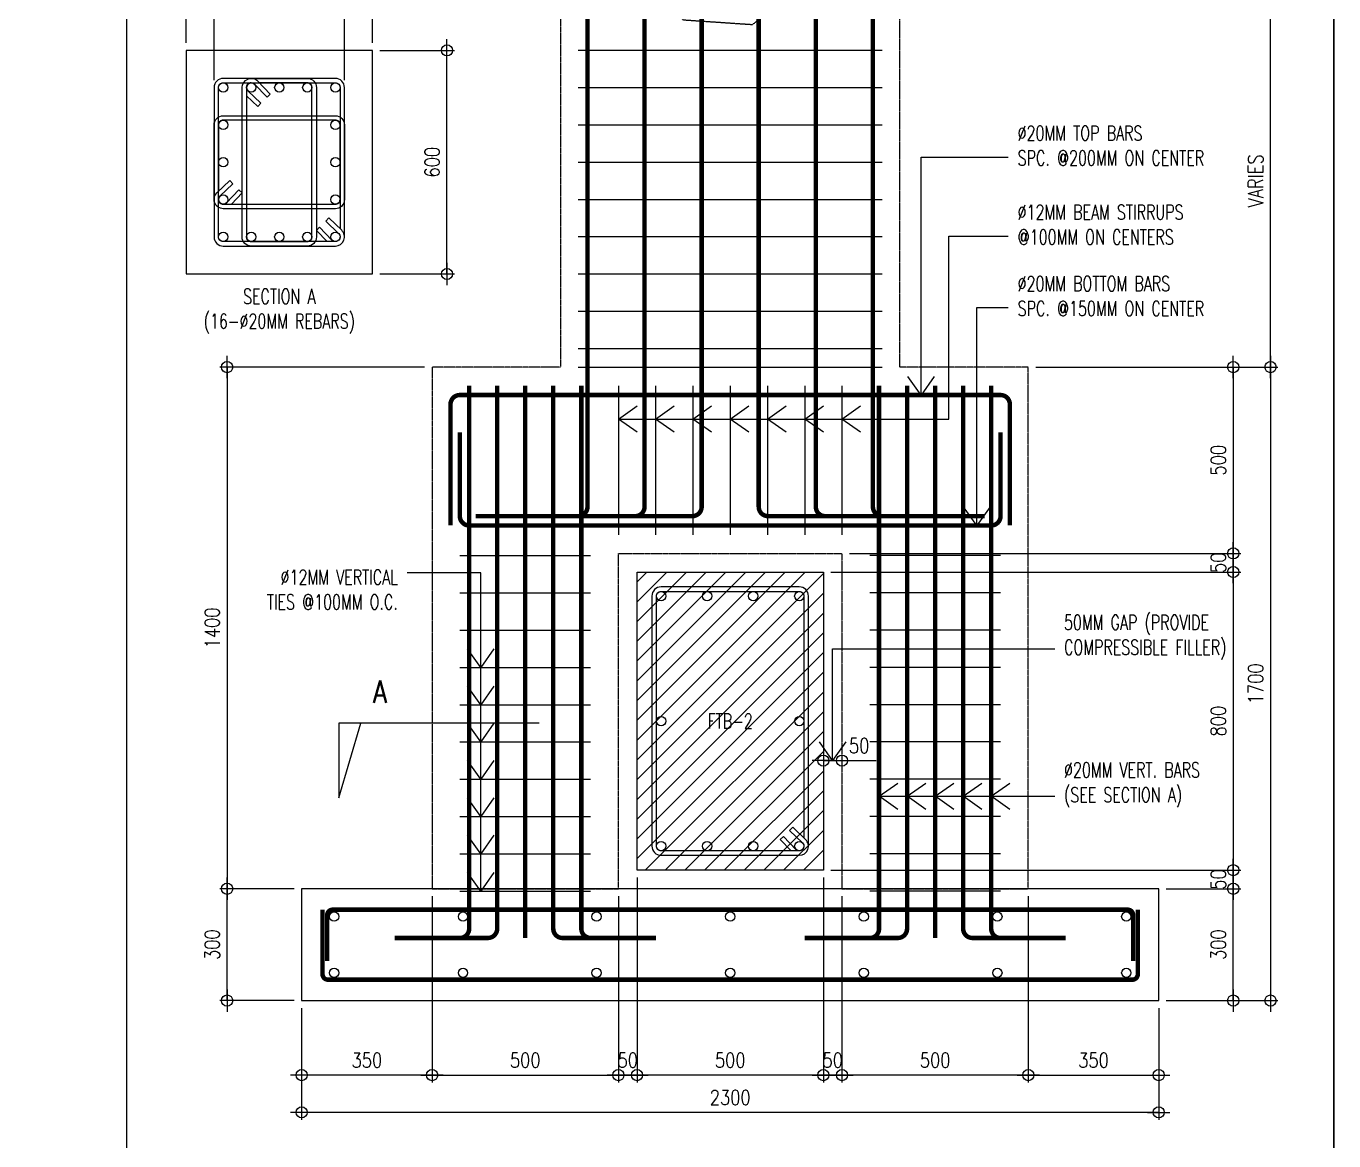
# Model space of a CAD drawing. Header units: millimetres. Extents: x 306431 to 569278, y -16030 to 119854.
# Drawn here: x 565769 to 569278, y -12371 to -9380 of the extents above; entities that cross this region are included whole.
import ezdxf
from ezdxf.enums import TextEntityAlignment as Align

# ---------------------------------------------------------------- set-up
doc = ezdxf.new("R2010")
doc.units = ezdxf.units.MM
doc.header["$MEASUREMENT"] = 0
doc.linetypes.add('HIDDEN', pattern=[0.375, 0.25, -0.125])
doc.layers.get('0').update_dxf_attribs({"lineweight": 9})
for name, color, linetype, lineweight in [('CUT SECTION 020', 5, 'Continuous', 20), ('DR', 7, 'Continuous', 9), ('DRB001', 2, 'Continuous', 20), ('DRB002', 23, 'Continuous', 18), ('HATCH', 8, 'Continuous', 5), ('S-ANNO-DIMS', 252, 'Continuous', 5), ('S_foundation', 4, 'HIDDEN', 20), ('TEXT', 6, 'Continuous', 30), ('TEXT_GG', 3, 'Continuous', 30)]:
    doc.layers.add(name, color=color, linetype=linetype, lineweight=lineweight)
doc.layers.add('S-DETL-GRID', color=62, linetype='Continuous', lineweight=9, plot=False)
doc.styles.add('240', font='simplex.shx', dxfattribs={"width": 0.8, "height": 40})
doc.styles.add('T2', font='romans', dxfattribs={"height": 200})
doc.dimstyles.new('DIM_20', dxfattribs={"dimtxt": 40, "dimasz": 0.2, "dimexe": 20, "dimexo": 20, "dimgap": 20, "dimtad": 1, "dimdec": 0, "dimrnd": 1, "dimdsep": 46, "dimtxsty": '240', "dimblk1": 'ESCADIM_ARW', "dimblk2": 'ESCADIM_ARW', "dimsah": 1, "dimcen": 50, "dimclrd": 256, "dimclre": 256, "dimclrt": 52, "dimadec": 0, "dimazin": 0, "dimtfac": 1, "dimtdec": 0, "dimtofl": 0, "dimtmove": 0, "dimatfit": 3, "dimldrblk": 'ESCADIM_ARW', "dimfxl": 1, "dimtolj": 1, "dimtzin": 0, "dimarcsym": 0})
doc.dimstyles.new('DIM_50', dxfattribs={"dimtxt": 100, "dimasz": 0.5, "dimexe": 50, "dimexo": 50, "dimgap": 50, "dimtad": 1, "dimdec": 0, "dimrnd": 1, "dimdsep": 46, "dimtxsty": '240', "dimblk1": 'ESCADIM_ARW', "dimblk2": 'ESCADIM_ARW', "dimsah": 1, "dimcen": 50, "dimclrd": 256, "dimclre": 256, "dimclrt": 52, "dimadec": 0, "dimazin": 0, "dimtfac": 1, "dimtdec": 0, "dimtofl": 0, "dimtmove": 0, "dimatfit": 3, "dimldrblk": 'ESCADIM_ARW', "dimfxl": 1, "dimtolj": 1, "dimtzin": 0, "dimarcsym": 0})

# ---------------------------------------------------------------- blocks, each defined once
blk = doc.blocks.new('ESCADIM_ARW')
at = {"color": 7}
blk.add_line((-150, 0), (150, 0), dxfattribs=at)
blk.add_circle((0, 0), 75, dxfattribs=at)
blk = doc.blocks.new('*D67')
at = {"layer": 'Defpoints', "color": 0, "transparency": 16777216}
for p in [(568458.3, -10294.7, 0), (568808.3, -11994.7, 0), (569108.3, -11994.7)]:
    blk.add_point(p, dxfattribs=at)
at = {"layer": 'S-ANNO-DIMS', "lineweight": -2, "transparency": 16777216}
for p, q in [((568478.3, -10294.7), (569128.3, -10294.7)), ((569108.3, -10294.9), (569108.3, -11994.5)), ((568828.3, -11994.7), (569128.3, -11994.7))]:
    blk.add_line(p, q, dxfattribs=at)
at = {"layer": 'S-ANNO-DIMS', "lineweight": -2, "transparency": 16777216, "xscale": 0.2, "yscale": 0.2, "zscale": 0.2}
for p, rotation in [((569108.3, -10294.7), 90), ((569108.3, -11994.7), 270)]:
    blk.add_blockref('ESCADIM_ARW', p, dxfattribs=dict(at, rotation=rotation))
at = {"layer": 'S-ANNO-DIMS', "color": 52, "transparency": 16777216, "insert": (569068.3, -11144.7), "char_height": 40, "attachment_point": 5, "rotation": 90, "style": '240'}
blk.add_mtext('\\A1;1700', dxfattribs=at)
blk = doc.blocks.new('*D68')
at = {"layer": 'Defpoints', "color": 0, "transparency": 16777216}
for p in [(568808.3, -11694.7, 0), (569008.3, -11694.7), (568808.3, -11994.7, 0)]:
    blk.add_point(p, dxfattribs=at)
at = {"layer": 'S-ANNO-DIMS', "lineweight": -2, "transparency": 16777216}
for p, q in [((568828.3, -11694.7), (569028.3, -11694.7)), ((569008.3, -11994.5), (569008.3, -11694.9)), ((568828.3, -11994.7), (569028.3, -11994.7))]:
    blk.add_line(p, q, dxfattribs=at)
at = {"layer": 'S-ANNO-DIMS', "lineweight": -2, "transparency": 16777216, "xscale": 0.2, "yscale": 0.2, "zscale": 0.2}
for p, rotation in [((569008.3, -11694.7), 90), ((569008.3, -11994.7), 270)]:
    blk.add_blockref('ESCADIM_ARW', p, dxfattribs=dict(at, rotation=rotation))
at = {"layer": 'S-ANNO-DIMS', "color": 52, "transparency": 16777216, "insert": (568968.3, -11844.7), "char_height": 40, "attachment_point": 5, "rotation": 90, "style": '240'}
blk.add_mtext('\\A1;300', dxfattribs=at)
blk = doc.blocks.new('*D69')
at = {"layer": 'Defpoints', "color": 0, "transparency": 16777216}
for p in [(567908.3, -11644.7, 0), (568808.3, -11694.7, 0), (569008.3, -11694.7)]:
    blk.add_point(p, dxfattribs=at)
at = {"layer": 'S-ANNO-DIMS', "lineweight": -2, "transparency": 16777216}
for p, q in [((567928.3, -11644.7), (569028.3, -11644.7)), ((569008.3, -11644.9), (569008.3, -11694.5)), ((568828.3, -11694.7), (569028.3, -11694.7))]:
    blk.add_line(p, q, dxfattribs=at)
at = {"layer": 'S-ANNO-DIMS', "lineweight": -2, "transparency": 16777216, "xscale": 0.2, "yscale": 0.2, "zscale": 0.2}
for p, rotation in [((569008.3, -11644.7), 90), ((569008.3, -11694.7), 270)]:
    blk.add_blockref('ESCADIM_ARW', p, dxfattribs=dict(at, rotation=rotation))
at = {"layer": 'S-ANNO-DIMS', "color": 52, "transparency": 16777216, "insert": (568968.3, -11669.7), "char_height": 40, "attachment_point": 5, "rotation": 90, "style": '240'}
blk.add_mtext('\\A1;50', dxfattribs=at)
blk = doc.blocks.new('*D70')
at = {"layer": 'Defpoints', "color": 0, "transparency": 16777216}
for p in [(567908.3, -10844.7, 0), (567908.3, -11644.7, 0), (569008.3, -11644.7)]:
    blk.add_point(p, dxfattribs=at)
at = {"layer": 'S-ANNO-DIMS', "lineweight": -2, "transparency": 16777216}
for p, q in [((567928.3, -10844.7), (569028.3, -10844.7)), ((569008.3, -10844.9), (569008.3, -11644.5)), ((567928.3, -11644.7), (569028.3, -11644.7))]:
    blk.add_line(p, q, dxfattribs=at)
at = {"layer": 'S-ANNO-DIMS', "lineweight": -2, "transparency": 16777216, "xscale": 0.2, "yscale": 0.2, "zscale": 0.2}
for p, rotation in [((569008.3, -10844.7), 90), ((569008.3, -11644.7), 270)]:
    blk.add_blockref('ESCADIM_ARW', p, dxfattribs=dict(at, rotation=rotation))
at = {"layer": 'S-ANNO-DIMS', "color": 52, "transparency": 16777216, "insert": (568968.3, -11244.7), "char_height": 40, "attachment_point": 5, "rotation": 90, "style": '240'}
blk.add_mtext('\\A1;800', dxfattribs=at)
blk = doc.blocks.new('*D71')
at = {"layer": 'Defpoints', "color": 0, "transparency": 16777216}
for p in [(568458.3, -10294.7, 0), (567958.3, -10794.7, 0), (569008.3, -10794.7)]:
    blk.add_point(p, dxfattribs=at)
at = {"layer": 'S-ANNO-DIMS', "lineweight": -2, "transparency": 16777216}
for p, q in [((568478.3, -10294.7), (569028.3, -10294.7)), ((569008.3, -10294.9), (569008.3, -10794.5)), ((567978.3, -10794.7), (569028.3, -10794.7))]:
    blk.add_line(p, q, dxfattribs=at)
at = {"layer": 'S-ANNO-DIMS', "lineweight": -2, "transparency": 16777216, "xscale": 0.2, "yscale": 0.2, "zscale": 0.2}
for p, rotation in [((569008.3, -10294.7), 90), ((569008.3, -10794.7), 270)]:
    blk.add_blockref('ESCADIM_ARW', p, dxfattribs=dict(at, rotation=rotation))
at = {"layer": 'S-ANNO-DIMS', "color": 52, "transparency": 16777216, "insert": (568968.3, -10544.7), "char_height": 40, "attachment_point": 5, "rotation": 90, "style": '240'}
blk.add_mtext('\\A1;500', dxfattribs=at)
blk = doc.blocks.new('*D72')
at = {"layer": 'Defpoints', "color": 0, "transparency": 16777216}
for p in [(567958.3, -10794.7, 0), (569008.3, -10794.7), (567908.3, -10844.7, 0)]:
    blk.add_point(p, dxfattribs=at)
at = {"layer": 'S-ANNO-DIMS', "lineweight": -2, "transparency": 16777216}
for p, q in [((567978.3, -10794.7), (569028.3, -10794.7)), ((569008.3, -10844.5), (569008.3, -10794.9)), ((567928.3, -10844.7), (569028.3, -10844.7))]:
    blk.add_line(p, q, dxfattribs=at)
at = {"layer": 'S-ANNO-DIMS', "lineweight": -2, "transparency": 16777216, "xscale": 0.2, "yscale": 0.2, "zscale": 0.2}
for p, rotation in [((569008.3, -10794.7), 90), ((569008.3, -10844.7), 270)]:
    blk.add_blockref('ESCADIM_ARW', p, dxfattribs=dict(at, rotation=rotation))
at = {"layer": 'S-ANNO-DIMS', "color": 52, "transparency": 16777216, "insert": (568968.3, -10819.7), "char_height": 40, "attachment_point": 5, "rotation": 90, "style": '240'}
blk.add_mtext('\\A1;50', dxfattribs=at)
blk = doc.blocks.new('*D73')
at = {"layer": 'Defpoints', "color": 0, "transparency": 16777216}
for p in [(568113.3, -9294.7, 0), (569108.3, -9294.7), (568458.3, -10294.7, 0)]:
    blk.add_point(p, dxfattribs=at)
at = {"layer": 'S-ANNO-DIMS', "lineweight": -2, "transparency": 16777216}
for p, q in [((568133.3, -9294.7), (569128.3, -9294.7)), ((569108.3, -10294.5), (569108.3, -9294.9)), ((568478.3, -10294.7), (569128.3, -10294.7))]:
    blk.add_line(p, q, dxfattribs=at)
at = {"layer": 'S-ANNO-DIMS', "lineweight": -2, "transparency": 16777216, "xscale": 0.2, "yscale": 0.2, "zscale": 0.2}
for p, rotation in [((569108.3, -9294.7), 90), ((569108.3, -10294.7), 270)]:
    blk.add_blockref('ESCADIM_ARW', p, dxfattribs=dict(at, rotation=rotation))
at = {"layer": 'S-ANNO-DIMS', "color": 52, "transparency": 16777216, "insert": (569068.3, -9794.7), "char_height": 40, "attachment_point": 5, "rotation": 90, "style": '240'}
blk.add_mtext('\\A1;VARIES', dxfattribs=at)
blk = doc.blocks.new('*D76')
at = {"layer": 'Defpoints', "color": 0, "transparency": 16777216}
for p in [(566698.3, -9444.9, 0), (566898.3, -9444.9), (566698.3, -10044.9, 0)]:
    blk.add_point(p, dxfattribs=at)
at = {"layer": 'S-ANNO-DIMS', "lineweight": -2, "transparency": 16777216}
for p, q in [((566718.3, -9444.9), (566918.3, -9444.9)), ((566898.3, -10044.7), (566898.3, -9445.1)), ((566718.3, -10044.9), (566918.3, -10044.9))]:
    blk.add_line(p, q, dxfattribs=at)
at = {"layer": 'S-ANNO-DIMS', "lineweight": -2, "transparency": 16777216, "xscale": 0.2, "yscale": 0.2, "zscale": 0.2}
for p, rotation in [((566898.3, -9444.9), 90), ((566898.3, -10044.9), 270)]:
    blk.add_blockref('ESCADIM_ARW', p, dxfattribs=dict(at, rotation=rotation))
at = {"layer": 'S-ANNO-DIMS', "color": 52, "transparency": 16777216, "insert": (566858.3, -9744.9), "char_height": 40, "attachment_point": 5, "rotation": 90, "style": '240'}
blk.add_mtext('\\A1;600', dxfattribs=at)
blk = doc.blocks.new('*D77')
at = {"layer": 'Defpoints', "color": 0, "transparency": 16777216}
for p in [(566698.3, -9244.9), (566698.3, -9444.9, 0), (566623.3, -9544.4, 0)]:
    blk.add_point(p, dxfattribs=at)
at = {"layer": 'S-ANNO-DIMS', "lineweight": -2, "transparency": 16777216}
for p, q in [((566623.3, -9524.4), (566623.3, -9224.9)), ((566698.3, -9424.9), (566698.3, -9224.9)), ((566623.5, -9244.9), (566698.1, -9244.9)), ((566698.3, -9244.9), (566880.2, -9244.9))]:
    blk.add_line(p, q, dxfattribs=at)
at = {"layer": 'S-ANNO-DIMS', "lineweight": -2, "transparency": 16777216, "xscale": 0.2, "yscale": 0.2, "zscale": 0.2, "rotation": 180}
blk.add_blockref('ESCADIM_ARW', (566623.3, -9244.9), dxfattribs=at)
at = {"layer": 'S-ANNO-DIMS', "lineweight": -2, "transparency": 16777216, "xscale": 0.2, "yscale": 0.2, "zscale": 0.2}
blk.add_blockref('ESCADIM_ARW', (566698.3, -9244.9), dxfattribs=at)
at = {"layer": 'S-ANNO-DIMS', "color": 52, "transparency": 16777216, "char_height": 40, "attachment_point": 5, "style": '240'}
for s, insert in [('\\A1;75', (566789.3, -9204.9)), ('\\A1;CLEAR', (566789.3, -9284.9))]:
    blk.add_mtext(s, dxfattribs=dict(at, insert=insert))
blk = doc.blocks.new('*D78')
at = {"layer": 'Defpoints', "color": 0, "transparency": 16777216}
for p in [(566858.3, -11694.7, 0), (566508.3, -11994.7, 0), (566508.3, -12194.7)]:
    blk.add_point(p, dxfattribs=at)
at = {"layer": 'S-ANNO-DIMS', "lineweight": -2, "transparency": 16777216}
for p, q in [((566858.3, -11714.7), (566858.3, -12214.7)), ((566508.3, -12014.7), (566508.3, -12214.7)), ((566858.1, -12194.7), (566508.5, -12194.7))]:
    blk.add_line(p, q, dxfattribs=at)
at = {"layer": 'S-ANNO-DIMS', "lineweight": -2, "transparency": 16777216, "xscale": 0.2, "yscale": 0.2, "zscale": 0.2, "rotation": 180}
blk.add_blockref('ESCADIM_ARW', (566508.3, -12194.7), dxfattribs=at)
at = {"layer": 'S-ANNO-DIMS', "lineweight": -2, "transparency": 16777216, "xscale": 0.2, "yscale": 0.2, "zscale": 0.2}
blk.add_blockref('ESCADIM_ARW', (566858.3, -12194.7), dxfattribs=at)
at = {"layer": 'S-ANNO-DIMS', "color": 52, "transparency": 16777216, "insert": (566683.3, -12154.7), "char_height": 40, "attachment_point": 5, "style": '240'}
blk.add_mtext('\\A1;350', dxfattribs=at)
blk = doc.blocks.new('*D79')
at = {"layer": 'Defpoints', "color": 0, "transparency": 16777216}
for p in [(566508.3, -11994.7, 0), (568808.3, -11994.7, 0), (566508.3, -12294.7)]:
    blk.add_point(p, dxfattribs=at)
at = {"layer": 'S-ANNO-DIMS', "lineweight": -2, "transparency": 16777216}
for p, q in [((566508.3, -12014.7), (566508.3, -12314.7)), ((568808.3, -12014.7), (568808.3, -12314.7)), ((568808.1, -12294.7), (566508.5, -12294.7))]:
    blk.add_line(p, q, dxfattribs=at)
at = {"layer": 'S-ANNO-DIMS', "lineweight": -2, "transparency": 16777216, "xscale": 0.2, "yscale": 0.2, "zscale": 0.2, "rotation": 180}
blk.add_blockref('ESCADIM_ARW', (566508.3, -12294.7), dxfattribs=at)
at = {"layer": 'S-ANNO-DIMS', "lineweight": -2, "transparency": 16777216, "xscale": 0.2, "yscale": 0.2, "zscale": 0.2}
blk.add_blockref('ESCADIM_ARW', (568808.3, -12294.7), dxfattribs=at)
at = {"layer": 'S-ANNO-DIMS', "color": 52, "transparency": 16777216, "insert": (567658.3, -12254.7), "char_height": 40, "attachment_point": 5, "style": '240'}
blk.add_mtext('\\A1;2300', dxfattribs=at)
blk = doc.blocks.new('*D80')
at = {"layer": 'Defpoints', "color": 0, "transparency": 16777216}
for p in [(566858.3, -11694.7, 0), (567358.3, -11694.7, 0), (567358.3, -12194.7)]:
    blk.add_point(p, dxfattribs=at)
at = {"layer": 'S-ANNO-DIMS', "lineweight": -2, "transparency": 16777216}
for p, q in [((566858.3, -11714.7), (566858.3, -12214.7)), ((567358.3, -11714.7), (567358.3, -12214.7)), ((566858.5, -12194.7), (567358.1, -12194.7))]:
    blk.add_line(p, q, dxfattribs=at)
at = {"layer": 'S-ANNO-DIMS', "lineweight": -2, "transparency": 16777216, "xscale": 0.2, "yscale": 0.2, "zscale": 0.2, "rotation": 180}
blk.add_blockref('ESCADIM_ARW', (566858.3, -12194.7), dxfattribs=at)
at = {"layer": 'S-ANNO-DIMS', "lineweight": -2, "transparency": 16777216, "xscale": 0.2, "yscale": 0.2, "zscale": 0.2}
blk.add_blockref('ESCADIM_ARW', (567358.3, -12194.7), dxfattribs=at)
at = {"layer": 'S-ANNO-DIMS', "color": 52, "transparency": 16777216, "insert": (567108.3, -12154.7), "char_height": 40, "attachment_point": 5, "style": '240'}
blk.add_mtext('\\A1;500', dxfattribs=at)
blk = doc.blocks.new('*D81')
at = {"layer": 'Defpoints', "color": 0, "transparency": 16777216}
for p in [(568458.3, -11694.7, 0), (568808.3, -11994.7, 0), (568808.3, -12194.7)]:
    blk.add_point(p, dxfattribs=at)
at = {"layer": 'S-ANNO-DIMS', "lineweight": -2, "transparency": 16777216}
for p, q in [((568458.3, -11714.7), (568458.3, -12214.7)), ((568808.3, -12014.7), (568808.3, -12214.7)), ((568458.5, -12194.7), (568808.1, -12194.7))]:
    blk.add_line(p, q, dxfattribs=at)
at = {"layer": 'S-ANNO-DIMS', "lineweight": -2, "transparency": 16777216, "xscale": 0.2, "yscale": 0.2, "zscale": 0.2, "rotation": 180}
blk.add_blockref('ESCADIM_ARW', (568458.3, -12194.7), dxfattribs=at)
at = {"layer": 'S-ANNO-DIMS', "lineweight": -2, "transparency": 16777216, "xscale": 0.2, "yscale": 0.2, "zscale": 0.2}
blk.add_blockref('ESCADIM_ARW', (568808.3, -12194.7), dxfattribs=at)
at = {"layer": 'S-ANNO-DIMS', "color": 52, "transparency": 16777216, "insert": (568633.3, -12154.7), "char_height": 40, "attachment_point": 5, "style": '240'}
blk.add_mtext('\\A1;350', dxfattribs=at)
blk = doc.blocks.new('*D82')
at = {"layer": 'Defpoints', "color": 0, "transparency": 16777216}
for p in [(567958.3, -11694.7, 0), (568458.3, -11694.7, 0), (567958.3, -12194.7)]:
    blk.add_point(p, dxfattribs=at)
at = {"layer": 'S-ANNO-DIMS', "lineweight": -2, "transparency": 16777216}
for p, q in [((567958.3, -11714.7), (567958.3, -12214.7)), ((568458.3, -11714.7), (568458.3, -12214.7)), ((568458.1, -12194.7), (567958.5, -12194.7))]:
    blk.add_line(p, q, dxfattribs=at)
at = {"layer": 'S-ANNO-DIMS', "lineweight": -2, "transparency": 16777216, "xscale": 0.2, "yscale": 0.2, "zscale": 0.2, "rotation": 180}
blk.add_blockref('ESCADIM_ARW', (567958.3, -12194.7), dxfattribs=at)
at = {"layer": 'S-ANNO-DIMS', "lineweight": -2, "transparency": 16777216, "xscale": 0.2, "yscale": 0.2, "zscale": 0.2}
blk.add_blockref('ESCADIM_ARW', (568458.3, -12194.7), dxfattribs=at)
at = {"layer": 'S-ANNO-DIMS', "color": 52, "transparency": 16777216, "insert": (568208.3, -12154.7), "char_height": 40, "attachment_point": 5, "style": '240'}
blk.add_mtext('\\A1;500', dxfattribs=at)
blk = doc.blocks.new('*D83')
at = {"layer": 'Defpoints', "color": 0, "transparency": 16777216}
for p in [(567908.3, -11644.7, 0), (567958.3, -11694.7, 0), (567958.3, -12194.7)]:
    blk.add_point(p, dxfattribs=at)
at = {"layer": 'S-ANNO-DIMS', "lineweight": -2, "transparency": 16777216}
for p, q in [((567908.3, -11664.7), (567908.3, -12214.7)), ((567958.3, -11714.7), (567958.3, -12214.7)), ((567908.5, -12194.7), (567958.1, -12194.7))]:
    blk.add_line(p, q, dxfattribs=at)
at = {"layer": 'S-ANNO-DIMS', "lineweight": -2, "transparency": 16777216, "xscale": 0.2, "yscale": 0.2, "zscale": 0.2, "rotation": 180}
blk.add_blockref('ESCADIM_ARW', (567908.3, -12194.7), dxfattribs=at)
at = {"layer": 'S-ANNO-DIMS', "lineweight": -2, "transparency": 16777216, "xscale": 0.2, "yscale": 0.2, "zscale": 0.2}
blk.add_blockref('ESCADIM_ARW', (567958.3, -12194.7), dxfattribs=at)
at = {"layer": 'S-ANNO-DIMS', "color": 52, "transparency": 16777216, "insert": (567933.3, -12154.7), "char_height": 40, "attachment_point": 5, "style": '240'}
blk.add_mtext('\\A1;50', dxfattribs=at)
blk = doc.blocks.new('*D84')
at = {"layer": 'Defpoints', "color": 0, "transparency": 16777216}
for p in [(567408.3, -11644.7, 0), (567358.3, -11694.7, 0), (567358.3, -12194.7)]:
    blk.add_point(p, dxfattribs=at)
at = {"layer": 'S-ANNO-DIMS', "lineweight": -2, "transparency": 16777216}
for p, q in [((567408.3, -11664.7), (567408.3, -12214.7)), ((567358.3, -11714.7), (567358.3, -12214.7)), ((567408.1, -12194.7), (567358.5, -12194.7))]:
    blk.add_line(p, q, dxfattribs=at)
at = {"layer": 'S-ANNO-DIMS', "lineweight": -2, "transparency": 16777216, "xscale": 0.2, "yscale": 0.2, "zscale": 0.2, "rotation": 180}
blk.add_blockref('ESCADIM_ARW', (567358.3, -12194.7), dxfattribs=at)
at = {"layer": 'S-ANNO-DIMS', "lineweight": -2, "transparency": 16777216, "xscale": 0.2, "yscale": 0.2, "zscale": 0.2}
blk.add_blockref('ESCADIM_ARW', (567408.3, -12194.7), dxfattribs=at)
at = {"layer": 'S-ANNO-DIMS', "color": 52, "transparency": 16777216, "insert": (567383.3, -12154.7), "char_height": 40, "attachment_point": 5, "style": '240'}
blk.add_mtext('\\A1;50', dxfattribs=at)
blk = doc.blocks.new('*D85')
at = {"layer": 'Defpoints', "color": 0, "transparency": 16777216}
for p in [(567408.3, -11694.7, 0), (567908.3, -11694.7, 0), (567408.3, -12194.7)]:
    blk.add_point(p, dxfattribs=at)
at = {"layer": 'S-ANNO-DIMS', "lineweight": -2, "transparency": 16777216}
for p, q in [((567408.3, -11714.7), (567408.3, -12214.7)), ((567908.3, -11714.7), (567908.3, -12214.7)), ((567908.1, -12194.7), (567408.5, -12194.7))]:
    blk.add_line(p, q, dxfattribs=at)
at = {"layer": 'S-ANNO-DIMS', "lineweight": -2, "transparency": 16777216, "xscale": 0.2, "yscale": 0.2, "zscale": 0.2, "rotation": 180}
blk.add_blockref('ESCADIM_ARW', (567408.3, -12194.7), dxfattribs=at)
at = {"layer": 'S-ANNO-DIMS', "lineweight": -2, "transparency": 16777216, "xscale": 0.2, "yscale": 0.2, "zscale": 0.2}
blk.add_blockref('ESCADIM_ARW', (567908.3, -12194.7), dxfattribs=at)
at = {"layer": 'S-ANNO-DIMS', "color": 52, "transparency": 16777216, "insert": (567658.3, -12154.7), "char_height": 40, "attachment_point": 5, "style": '240'}
blk.add_mtext('\\A1;500', dxfattribs=at)
blk = doc.blocks.new('*D86')
at = {"layer": 'Defpoints', "color": 0, "transparency": 16777216}
for p in [(566858.3, -10294.7, 0), (566308.3, -11694.7), (566508.3, -11694.7, 0)]:
    blk.add_point(p, dxfattribs=at)
at = {"layer": 'S-ANNO-DIMS', "lineweight": -2, "transparency": 16777216}
for p, q in [((566838.3, -10294.7), (566288.3, -10294.7)), ((566308.3, -10294.9), (566308.3, -11694.5)), ((566488.3, -11694.7), (566288.3, -11694.7))]:
    blk.add_line(p, q, dxfattribs=at)
at = {"layer": 'S-ANNO-DIMS', "lineweight": -2, "transparency": 16777216, "xscale": 0.2, "yscale": 0.2, "zscale": 0.2}
for p, rotation in [((566308.3, -10294.7), 90), ((566308.3, -11694.7), 270)]:
    blk.add_blockref('ESCADIM_ARW', p, dxfattribs=dict(at, rotation=rotation))
at = {"layer": 'S-ANNO-DIMS', "color": 52, "transparency": 16777216, "insert": (566268.3, -10994.7), "char_height": 40, "attachment_point": 5, "rotation": 90, "style": '240'}
blk.add_mtext('\\A1;1400', dxfattribs=at)
blk = doc.blocks.new('*D87')
at = {"layer": 'Defpoints', "color": 0, "transparency": 16777216}
for p in [(566308.3, -11694.7), (566508.3, -11694.7, 0), (566508.3, -11994.7, 0)]:
    blk.add_point(p, dxfattribs=at)
at = {"layer": 'S-ANNO-DIMS', "lineweight": -2, "transparency": 16777216}
for p, q in [((566488.3, -11694.7), (566288.3, -11694.7)), ((566308.3, -11994.5), (566308.3, -11694.9)), ((566488.3, -11994.7), (566288.3, -11994.7))]:
    blk.add_line(p, q, dxfattribs=at)
at = {"layer": 'S-ANNO-DIMS', "lineweight": -2, "transparency": 16777216, "xscale": 0.2, "yscale": 0.2, "zscale": 0.2}
for p, rotation in [((566308.3, -11694.7), 90), ((566308.3, -11994.7), 270)]:
    blk.add_blockref('ESCADIM_ARW', p, dxfattribs=dict(at, rotation=rotation))
at = {"layer": 'S-ANNO-DIMS', "color": 52, "transparency": 16777216, "insert": (566268.3, -11844.7), "char_height": 40, "attachment_point": 5, "rotation": 90, "style": '240'}
blk.add_mtext('\\A1;300', dxfattribs=at)
blk = doc.blocks.new('*D88')
at = {"layer": 'Defpoints', "color": 0, "transparency": 16777216}
for p in [(566698.3, -9144.9), (566198.3, -9444.9, 0), (566698.3, -9444.9, 0)]:
    blk.add_point(p, dxfattribs=at)
at = {"layer": 'S-ANNO-DIMS', "lineweight": -2, "transparency": 16777216}
for p, q in [((566198.3, -9424.9), (566198.3, -9124.9)), ((566198.5, -9144.9), (566698.1, -9144.9)), ((566698.3, -9424.9), (566698.3, -9124.9))]:
    blk.add_line(p, q, dxfattribs=at)
at = {"layer": 'S-ANNO-DIMS', "lineweight": -2, "transparency": 16777216, "xscale": 0.2, "yscale": 0.2, "zscale": 0.2, "rotation": 180}
blk.add_blockref('ESCADIM_ARW', (566198.3, -9144.9), dxfattribs=at)
at = {"layer": 'S-ANNO-DIMS', "lineweight": -2, "transparency": 16777216, "xscale": 0.2, "yscale": 0.2, "zscale": 0.2}
blk.add_blockref('ESCADIM_ARW', (566698.3, -9144.9), dxfattribs=at)
at = {"layer": 'S-ANNO-DIMS', "color": 52, "transparency": 16777216, "insert": (566448.3, -9104.9), "char_height": 40, "attachment_point": 5, "style": '240'}
blk.add_mtext('\\A1;500', dxfattribs=at)
blk = doc.blocks.new('*D89')
at = {"layer": 'Defpoints', "color": 0, "transparency": 16777216}
for p in [(566198.3, -9244.9), (566198.3, -9444.9, 0), (566273.3, -9544.4, 0)]:
    blk.add_point(p, dxfattribs=at)
at = {"layer": 'S-ANNO-DIMS', "lineweight": -2, "transparency": 16777216}
for p, q in [((566198.3, -9424.9), (566198.3, -9224.9)), ((566273.3, -9524.4), (566273.3, -9224.9)), ((566198.3, -9244.9), (566016.3, -9244.9)), ((566273.1, -9244.9), (566198.5, -9244.9))]:
    blk.add_line(p, q, dxfattribs=at)
at = {"layer": 'S-ANNO-DIMS', "lineweight": -2, "transparency": 16777216, "xscale": 0.2, "yscale": 0.2, "zscale": 0.2, "rotation": 180}
blk.add_blockref('ESCADIM_ARW', (566198.3, -9244.9), dxfattribs=at)
at = {"layer": 'S-ANNO-DIMS', "lineweight": -2, "transparency": 16777216, "xscale": 0.2, "yscale": 0.2, "zscale": 0.2}
blk.add_blockref('ESCADIM_ARW', (566273.3, -9244.9), dxfattribs=at)
at = {"layer": 'S-ANNO-DIMS', "color": 52, "transparency": 16777216, "char_height": 40, "attachment_point": 5, "style": '240'}
for s, insert in [('\\A1;75', (566107.2, -9204.9)), ('\\A1;CLEAR', (566107.2, -9284.9))]:
    blk.add_mtext(s, dxfattribs=dict(at, insert=insert))
blk = doc.blocks.new('*D90')
at = {"layer": 'Defpoints', "color": 0, "transparency": 16777216}
for p in [(567908.3, -11350.7, 0), (567958.3, -11350.7, 0), (567958.3, -11350.7)]:
    blk.add_point(p, dxfattribs=at)
at = {"layer": 'S-ANNO-DIMS', "lineweight": -2, "transparency": 16777216}
for p, q in [((567908.5, -11350.7), (567958.1, -11350.7)), ((567958.3, -11350.7), (568050.3, -11350.7))]:
    blk.add_line(p, q, dxfattribs=at)
at = {"layer": 'S-ANNO-DIMS', "lineweight": -2, "transparency": 16777216, "xscale": 0.2, "yscale": 0.2, "zscale": 0.2, "rotation": 180}
blk.add_blockref('ESCADIM_ARW', (567908.3, -11350.7), dxfattribs=at)
at = {"layer": 'S-ANNO-DIMS', "lineweight": -2, "transparency": 16777216, "xscale": 0.2, "yscale": 0.2, "zscale": 0.2}
blk.add_blockref('ESCADIM_ARW', (567958.3, -11350.7), dxfattribs=at)
at = {"layer": 'S-ANNO-DIMS', "color": 52, "transparency": 16777216, "insert": (568004.4, -11310.7), "char_height": 40, "attachment_point": 5, "style": '240'}
blk.add_mtext('\\A1;50', dxfattribs=at)

msp = doc.modelspace()

# ---------------------------------------------------------------- hatches: boundary and pattern name
at = {"layer": 'HATCH', "ltscale": 0.05}
h = msp.add_hatch(dxfattribs=at)
h.set_pattern_fill('ANSI31', color=256, scale=300)
h.set_pattern_definition([(45, (13770, -12064.747), (-26.5165043, 26.5165043), [])])
h.paths.add_polyline_path([(567408.3, -10844.7), (567908.3, -10844.7), (567908.3, -11644.7), (567408.3, -11644.7)])

# ---------------------------------------------------------------- linework, layer by layer
at = {"layer": 'CUT SECTION 020', "elevation": 0}
msp.add_lwpolyline([(566698.3, -9444.9), (566198.3, -9444.9), (566198.3, -10044.9), (566698.3, -10044.9)], close=True, dxfattribs=at)
at = {"layer": 'CUT SECTION 020', "color": 7, "elevation": 0}
msp.add_lwpolyline([(567408.3, -10844.7), (567908.3, -10844.7), (567908.3, -11644.7), (567408.3, -11644.7)], close=True, dxfattribs=at)
at = {"layer": 'CUT SECTION 020', "color": 1, "elevation": 0}
msp.add_lwpolyline([(567145.9, -11250.7), (566608.3, -11250.7), (566608.3, -11450.5), (566667.5, -11250.7)], dxfattribs=at)
at = {"layer": 'DR', "color": 2}
for p, q in [((567250.3, -9444.7, 0), (568066.3, -9444.7, 0)), ((567250.3, -9544.7, 0), (568066.3, -9544.7, 0)), ((567250.3, -9644.7, 0), (568066.3, -9644.7, 0)), ((567250.3, -9744.7, 0), (568066.3, -9744.7, 0)), ((567250.3, -9844.7, 0), (568066.3, -9844.7, 0)), ((567250.3, -9944.7, 0), (568066.3, -9944.7, 0)), ((567250.3, -10044.7, 0), (568066.3, -10044.7, 0)), ((567250.3, -10144.7, 0), (568066.3, -10144.7, 0)), ((567250.3, -10244.7, 0), (568066.3, -10244.7, 0)), ((567250.3, -10294.7, 0), (568066.3, -10294.7, 0)), ((567358.3, -10344.7, 0), (567358.3, -10744.7, 0)), ((567458.3, -10344.7, 0), (567458.3, -10744.7, 0)), ((567558.3, -10344.7, 0), (567558.3, -10744.7, 0)), ((567658.3, -10344.7, 0), (567658.3, -10744.7, 0)), ((567758.3, -10344.7, 0), (567758.3, -10744.7, 0)), ((567858.3, -10344.7, 0), (567858.3, -10744.7, 0)), ((567958.3, -10344.7, 0), (567958.3, -10744.7, 0)), ((566932.8, -10800.7, 0), (567283.8, -10800.7, 0)), ((568383.8, -10800.7, 0), (568032.8, -10800.7, 0)), ((566932.8, -10900.7, 0), (567283.8, -10900.7, 0)), ((568383.8, -10900.7, 0), (568032.8, -10900.7, 0)), ((566932.8, -11000.7, 0), (567283.8, -11000.7, 0)), ((568383.8, -11000.7, 0), (568032.8, -11000.7, 0)), ((566932.8, -11100.7, 0), (567283.8, -11100.7, 0)), ((568383.8, -11100.7, 0), (568032.8, -11100.7, 0)), ((566932.8, -11200.7, 0), (567283.8, -11200.7, 0)), ((568383.8, -11200.7, 0), (568032.8, -11200.7, 0)), ((566932.8, -11300.7, 0), (567283.8, -11300.7, 0)), ((568383.8, -11300.7, 0), (568032.8, -11300.7, 0)), ((566932.8, -11400.7, 0), (567283.8, -11400.7, 0)), ((568383.8, -11400.7, 0), (568032.8, -11400.7, 0)), ((566932.8, -11500.7, 0), (567283.8, -11500.7, 0)), ((568383.8, -11500.7, 0), (568032.8, -11500.7, 0)), ((566932.8, -11600.7, 0), (567283.8, -11600.7, 0)), ((568383.8, -11600.7, 0), (568032.8, -11600.7, 0)), ((566932.8, -11700.7, 0), (567283.8, -11700.7, 0)), ((568383.8, -11700.7, 0), (568032.8, -11700.7, 0))]:
    msp.add_line(p, q, dxfattribs=at)
at = {"layer": 'DR', "color": 254, "const_width": 12, "elevation": 0}
for points in [[(567275.3, -9212.7), (567275.3, -10669.7, -0.414214), (567250.3, -10694.7), (566975.3, -10694.7)], [(567428.5, -9212.7), (567428.5, -10669.7, -0.414214), (567403.5, -10694.7), (567128.5, -10694.7)], [(567888.1, -9212.7), (567888.1, -10669.7, 0.414214), (567913.1, -10694.7), (568188.1, -10694.7)], [(568041.3, -9212.7), (568041.3, -10669.7, 0.414214), (568066.3, -10694.7), (568341.3, -10694.7)], [(567033, -10344.7), (567033, -11801.7, -0.414214), (567008, -11826.7), (566833, -11826.7)], [(567183.5, -10344.7), (567183.5, -11801.7, 0.414214), (567208.5, -11826.7), (567383.5, -11826.7)], [(568133, -10344.7), (568133, -11801.7, -0.414214), (568108, -11826.7), (567933, -11826.7)], [(568283.5, -10344.7), (568283.5, -11801.7, 0.414214), (568308.5, -11826.7), (568483.5, -11826.7)], [(568739.8, -11888.7), (568739.8, -11765.7, 0.414214), (568724.8, -11750.7), (566591.8, -11750.7, 0.414214), (566576.8, -11765.7), (566576.8, -11888.7)]]:
    msp.add_lwpolyline(points, format="xyb", dxfattribs=at)
at = {"layer": 'DR', "color": 7, "const_width": 12, "elevation": 0}
for points in [[(567581.7, -9212.7), (567581.7, -10669.7, -0.414214), (567556.7, -10694.7), (567281.7, -10694.7)], [(567734.9, -9212.7), (567734.9, -10669.7, 0.414214), (567759.9, -10694.7), (568034.9, -10694.7)]]:
    msp.add_lwpolyline(points, format="xyb", dxfattribs=at)
at = {"layer": 'DR', "color": 37, "const_width": 12, "elevation": 0}
for points in [[(566957.8, -10344.7), (566957.8, -11801.7, -0.414214), (566932.8, -11826.7), (566757.8, -11826.7)], [(567258.8, -10344.7), (567258.8, -11801.7, 0.414214), (567283.8, -11826.7), (567458.8, -11826.7)], [(568057.8, -10344.7), (568057.8, -11801.7, -0.414214), (568032.8, -11826.7), (567857.8, -11826.7)], [(568358.8, -10344.7), (568358.8, -11801.7, 0.414214), (568383.8, -11826.7), (568558.8, -11826.7)]]:
    msp.add_lwpolyline(points, format="xyb", dxfattribs=at)
at = {"layer": 'DR', "color": 7, "const_width": 12, "elevation": 0}
for points in [[(567108.3, -10344.7), (567108.3, -11826.7)], [(568208.3, -10344.7), (568208.3, -11826.7)]]:
    msp.add_lwpolyline(points, dxfattribs=at)
at = {"layer": 'DR', "color": 37, "elevation": 0}
for points in [[(568408.8, -10719.7, 12, 12, 0), (568408.8, -10394.7, 12, 12, 0.414214), (568383.8, -10369.7, 12, 12, 0), (566932.8, -10369.7, 12, 12, 0.414214), (566907.8, -10394.7, 12, 12, 0), (566907.8, -10719.7, 0, 0, 0)], [(568383.8, -10469.7, 12, 12, 0), (568383.8, -10694.7, 12, 12, -0.414214), (568358.8, -10719.7, 12, 12, 0), (566957.8, -10719.7, 12, 12, -0.414214), (566932.8, -10694.7, 12, 12, 0), (566932.8, -10469.7, 0, 0, 0)], [(568752.3, -11750.7, 12, 12, 0), (568752.3, -11923.7, 12, 12, -0.414214), (568737.3, -11938.7, 12, 12, 0), (566579.3, -11938.7, 12, 12, -0.414214), (566564.3, -11923.7, 12, 12, 0), (566564.3, -11750.7, 12, 12, 0)]]:
    msp.add_lwpolyline(points, format="xyseb", dxfattribs=at)
at = {"layer": 'DRB001'}
for centre in [(566297.8, -9544.4, 0), (566373, -9544.4, 0), (566448.3, -9544.4, 0), (566523.5, -9544.4, 0), (566598.8, -9544.4, 0), (566297.8, -9644.7, 0), (566598.8, -9644.7, 0), (566297.8, -9744.9, 0), (566598.8, -9744.9, 0), (566297.8, -9845.2, 0), (566598.8, -9845.2, 0), (566297.8, -9945.4, 0), (566373, -9945.4, 0), (566448.3, -9945.4, 0), (566523.5, -9945.4, 0), (566598.8, -9945.4, 0), (567472.8, -10909.2, 0), (567596.4, -10909.2, 0), (567720.1, -10909.2, 0), (567843.8, -10909.2, 0), (567472.8, -11244.7, 0), (567843.8, -11244.7, 0), (567472.8, -11580.2, 0), (567596.4, -11580.2, 0), (567720.1, -11580.2, 0), (567843.8, -11580.2, 0), (566595.3, -11769.2, 0), (566941.3, -11769.2, 0), (567299.8, -11769.2, 0), (567658.3, -11769.2, 0), (568016.8, -11769.2, 0), (568375.3, -11769.2, 0), (568721.3, -11769.2, 0), (566595.3, -11920.2, 0), (566941.3, -11920.2, 0), (567299.8, -11920.2, 0), (567658.3, -11920.2, 0), (568016.8, -11920.2, 0), (568375.3, -11920.2, 0), (568721.3, -11920.2, 0)]:
    msp.add_circle(centre, 12.5, dxfattribs=at)
at = {"layer": 'DRB002', "color": 37, "lineweight": 18, "elevation": 0}
for points in [[(566623.3, -9945.4), (566623.3, -9544.4, 0.414214), (566598.8, -9519.9), (566297.8, -9519.9, 0.414214), (566273.3, -9544.4), (566273.3, -9945.4, 0.414214), (566297.8, -9969.9), (566598.8, -9969.9, 0.675557), (566615.7, -9927.7), (566581.1, -9894.5), (566572.8, -9903.2), (566607.4, -9936.4, -1.020544), (566589.7, -9954.1), (566556.5, -9919.5), (566547.8, -9927.8), (566576.8, -9957.9)], [(566611.3, -9945.4, -0.414214), (566598.8, -9957.9), (566297.8, -9957.9, -0.414214), (566285.3, -9945.4), (566285.3, -9544.4, -0.414214), (566297.8, -9531.9), (566598.8, -9531.9, -0.414214), (566611.3, -9544.4), (566611.3, -9923.5)], [(567868.3, -11580.2), (567868.3, -10909.2, 0.414214), (567843.8, -10884.7), (567472.8, -10884.7, 0.414214), (567448.3, -10909.2), (567448.3, -11580.2, 0.414214), (567472.8, -11604.7), (567843.8, -11604.7, 0.675557), (567860.7, -11562.5), (567826.1, -11529.3), (567817.8, -11538), (567852.4, -11571.2, -1.020544), (567834.7, -11588.9), (567801.5, -11554.3), (567792.8, -11562.6), (567821.8, -11592.7)], [(567856.3, -11580.2, -0.414214), (567843.8, -11592.7), (567472.8, -11592.7, -0.414214), (567460.3, -11580.2), (567460.3, -10909.2, -0.414214), (567472.8, -10896.7), (567843.8, -10896.7, -0.414214), (567856.3, -10909.2), (567856.3, -11558.3)]]:
    msp.add_lwpolyline(points, format="xyb", dxfattribs=at)
at = {"layer": 'DRB002', "color": 254, "elevation": 0}
for points in [[(566373, -9519.9), (566523.5, -9519.9, -0.414214), (566548, -9544.4), (566548, -9945.4, -0.414214), (566523.5, -9969.9), (566373, -9969.9, -0.414214), (566348.5, -9945.4), (566348.5, -9544.4, -0.675557), (566390.7, -9527.5), (566423.9, -9562.1), (566415.3, -9570.4), (566382, -9535.8, 1.020544), (566364.3, -9553.4), (566399, -9586.7), (566390.7, -9595.3), (566360.5, -9566.4)], [(566373, -9531.9, 0.414214), (566360.5, -9544.4), (566360.5, -9945.4, 0.414214), (566373, -9957.9), (566523.5, -9957.9, 0.414214), (566536, -9945.4), (566536, -9544.4, 0.414214), (566523.5, -9531.9), (566395, -9531.9)]]:
    msp.add_lwpolyline(points, format="xyb", dxfattribs=at)
at = {"layer": 'DRB002', "color": 252, "elevation": 0}
for points in [[(566273.3, -9845.2), (566273.3, -9644.7, -0.414214), (566297.8, -9620.2), (566598.8, -9620.2, -0.414214), (566623.3, -9644.7), (566623.3, -9845.2, -0.414214), (566598.8, -9869.7), (566297.8, -9869.7, -0.675557), (566280.8, -9827.5), (566315.4, -9794.3), (566323.7, -9802.9), (566289.1, -9836.2, 1.020544), (566306.8, -9853.8), (566340, -9819.2), (566348.7, -9827.5), (566319.7, -9857.7)], [(566285.3, -9845.2, 0.414214), (566297.8, -9857.7), (566598.8, -9857.7, 0.414214), (566611.3, -9845.2), (566611.3, -9644.7, 0.414214), (566598.8, -9632.2), (566297.8, -9632.2, 0.414214), (566285.3, -9644.7), (566285.3, -9823.2)]]:
    msp.add_lwpolyline(points, format="xyb", dxfattribs=at)
at = {"layer": 'S-DETL-GRID', "color": 252, "elevation": 0}
msp.add_lwpolyline([(549838.3, -2470), (569278.3, -2470), (569278.3, -16030), (549838.3, -16030)], close=True, dxfattribs=at)
at = {"layer": 'S-DETL-GRID', "elevation": 0}
msp.add_lwpolyline([(566038.3, -13318), (569278.3, -13318), (569278.3, -7894), (566038.3, -7894)], close=True, dxfattribs=at)
at = {"layer": 'S_foundation', "ltscale": 0.05, "elevation": 0}
msp.add_lwpolyline([(568113.3, -10294.7), (568113.3, -9294.7), (567820.3, -9294.7), (567717.5, -9376.2), (567532, -9363.7), (567497, -9308.5), (567408.3, -9294.7), (567203.3, -9294.7), (567203.3, -10294.7), (566858.3, -10294.7), (566858.3, -11694.7), (567358.3, -11694.7), (567358.3, -10794.7), (567958.3, -10794.7), (567958.3, -11694.7), (568458.3, -11694.7), (568458.3, -10294.7), (568113.3, -10294.7)], dxfattribs=at)
at = {"layer": 'S_foundation', "color": 6, "linetype": 'Continuous', "ltscale": 1000, "elevation": 0}
msp.add_lwpolyline([(566508.3, -11694.7), (566508.3, -11994.7), (568808.3, -11994.7), (568808.3, -11694.7)], close=True, dxfattribs=at)

# ---------------------------------------------------------------- texts
at = {"layer": 'TEXT', "color": 3, "style": 'T2', "width": 0.8}
msp.add_text('A', height=60, dxfattribs=at).set_placement((566718.7, -11165.9, 0), align=Align.MIDDLE)
at = {"layer": 'TEXT_GG', "char_height": 40, "width": 2347.092, "attachment_point": 4, "style": '240'}
for s, insert in [('\\A1;\\pxql;{\\W0.7;%%C20MM TOP BARS\\PSPC. @200MM ON CENTER}', (568429.7, -9700.3, 0)), ('\\A1;\\pxql;{\\W0.7;%%C12MM BEAM STIRRUPS\\P@100MM ON CENTERS}', (568429.7, -9912.4, 0)), ('\\A1;\\pxql;{\\W0.7;%%C20MM BOTTOM BARS\\PSPC. @150MM ON CENTER}', (568429.7, -10104.1, 0)), ('\\A1;\\pxqr;{\\W0.7;%%C12MM VERTICAL\\PTIES @100MM O.C.}', (564419.2, -10891.7, 0)), ('\\A1;\\pxql;{\\W0.7;50MM GAP (PROVIDE\\PCOMPRESSIBLE FILLER)}', (568554.2, -11019.9, 0)), ('\\A1;\\pxql;{\\W0.7;%%C20MM VERT. BARS\\P(SEE SECTION A)}', (568554.2, -11415.8, 0))]:
    msp.add_mtext(s, dxfattribs=dict(at, insert=insert))
at = {"layer": 'TEXT_GG', "char_height": 40, "attachment_point": 5, "style": '240'}
for s, insert in [('\\A1;{\\W0.7;SECTION A\\P(16-%%C20MM REBARS)}', (566448.3, -10144.9, 0)), ('\\A1;{\\W0.7;FTB-2}', (567658.3, -11244.7, 0))]:
    msp.add_mtext(s, dxfattribs=dict(at, insert=insert))

# ---------------------------------------------------------------- dimensions: what is measured, and where the dimension line sits
at = {"layer": 'S-ANNO-DIMS'}
for base, p1, p2, angle, picture, middle in [((566698.3, -9144.9, 0), (566198.3, -9444.9, 0), (566698.3, -9444.9, 0), 180, '*D88', (566448.3, -9104.9, 0)), ((566898.3, -9444.9, 0), (566698.3, -10044.9, 0), (566698.3, -9444.9, 0), 270, '*D76', (566858.3, -9744.9, 0)), ((566308.3, -11694.7, 0), (566858.3, -10294.7, 0), (566508.3, -11694.7, 0), 270, '*D86', (566268.3, -10994.7, 0)), ((569008.3, -10794.7, 0), (568458.3, -10294.7, 0), (567958.3, -10794.7, 0), 90, '*D71', (568968.3, -10544.7, 0)), ((569108.3, -11994.7, 0), (568458.3, -10294.7, 0), (568808.3, -11994.7, 0), 270, '*D67', (569068.3, -11144.7, 0)), ((569008.3, -11644.7, 0), (567908.3, -10844.7, 0), (567908.3, -11644.7, 0), 90, '*D70', (568968.3, -11244.7, 0)), ((566308.3, -11694.7, 0), (566508.3, -11994.7, 0), (566508.3, -11694.7, 0), 90, '*D87', (566268.3, -11844.7, 0)), ((569008.3, -11694.7, 0), (568808.3, -11994.7, 0), (568808.3, -11694.7, 0), 270, '*D68', (568968.3, -11844.7, 0)), ((566508.3, -12194.7, 0), (566858.3, -11694.7, 0), (566508.3, -11994.7, 0), 0, '*D78', (566683.3, -12154.7, 0)), ((567358.3, -12194.7, 0), (566858.3, -11694.7, 0), (567358.3, -11694.7, 0), 180, '*D80', (567108.3, -12154.7, 0)), ((567408.3, -12194.7, 0), (567908.3, -11694.7, 0), (567408.3, -11694.7, 0), 0, '*D85', (567658.3, -12154.7, 0)), ((567958.3, -12194.7, 0), (568458.3, -11694.7, 0), (567958.3, -11694.7, 0), 0, '*D82', (568208.3, -12154.7, 0)), ((568808.3, -12194.7, 0), (568458.3, -11694.7, 0), (568808.3, -11994.7, 0), 180, '*D81', (568633.3, -12154.7, 0)), ((566508.3, -12294.7, 0), (568808.3, -11994.7, 0), (566508.3, -11994.7, 0), 0, '*D79', (567658.3, -12254.7, 0))]:
    dim = msp.add_linear_dim(base=base, p1=p1, p2=p2, angle=angle, dimstyle='DIM_20', dxfattribs=at)
    dim.commit()
    dim.dimension.update_dxf_attribs({"geometry": picture, "text_midpoint": middle})
for base, p1, p2, angle, text, picture, middle in [((566198.3, -9244.9, 0), (566273.3, -9544.4, 0), (566198.3, -9444.9, 0), 0, '<>\\XCLEAR', '*D89', (566107.2, -9244.9, 0)), ((566698.3, -9244.9, 0), (566623.3, -9544.4, 0), (566698.3, -9444.9, 0), 180, '<>\\XCLEAR', '*D77', (566789.3, -9244.9, 0)), ((569108.3, -9294.7, 0), (568458.3, -10294.7, 0), (568113.3, -9294.7, 0), 90, 'VARIES', '*D73', (569068.3, -9794.7, 0))]:
    dim = msp.add_linear_dim(base=base, p1=p1, p2=p2, angle=angle, text=text, dimstyle='DIM_20', dxfattribs=at)
    dim.commit()
    dim.dimension.update_dxf_attribs({"geometry": picture, "text_midpoint": middle})
for base, p1, p2, angle, picture, middle in [((569008.3, -10794.7, 0), (567908.3, -10844.7, 0), (567958.3, -10794.7, 0), 270, '*D72', (569008.3, -10819.7, 0)), ((569008.3, -11694.7, 0), (567908.3, -11644.7, 0), (568808.3, -11694.7, 0), 90, '*D69', (569008.3, -11669.7, 0)), ((567358.3, -12194.7, 0), (567408.3, -11644.7, 0), (567358.3, -11694.7, 0), 0, '*D84', (567383.3, -12194.7, 0)), ((567958.3, -12194.7, 0), (567908.3, -11644.7, 0), (567958.3, -11694.7, 0), 180, '*D83', (567933.3, -12194.7, 0))]:
    dim = msp.add_linear_dim(base=base, p1=p1, p2=p2, angle=angle, dimstyle='DIM_20', dxfattribs=at)
    dim.commit()
    dim.dimension.update_dxf_attribs({"geometry": picture, "text_midpoint": middle, "dimtype": 160})
dim = msp.add_linear_dim(base=(567958.3, -11350.7, 0), p1=(567908.3, -11350.7, 0), p2=(567958.3, -11350.7, 0), dimstyle='DIM_20', dxfattribs=at)
dim.commit()
dim.dimension.update_dxf_attribs({"geometry": '*D90', "text_midpoint": (568004.4, -11310.7, 0)})

# ---------------------------------------------------------------- leaders
for points in [[(568170.6, -10369.7, 0), (568170.6, -9731, 0), (568404.7, -9731, 0)], [(567358.3, -10434.3, 0), (568245.1, -10434.3, 0), (568245.1, -9943.1, 0), (568404.7, -9943.1, 0)], [(567458.3, -10434.3, 0), (568245.1, -10434.3, 0), (568245.1, -9943.1, 0), (568404.7, -9943.1, 0)], [(567558.3, -10434.3, 0), (568245.1, -10434.3, 0), (568245.1, -9943.1, 0), (568404.7, -9943.1, 0)], [(567658.3, -10434.3, 0), (568245.1, -10434.3, 0), (568245.1, -9943.1, 0), (568404.7, -9943.1, 0)], [(567758.3, -10434.3, 0), (568245.1, -10434.3, 0), (568245.1, -9943.1, 0), (568404.7, -9943.1, 0)], [(567858.3, -10434.3, 0), (568245.1, -10434.3, 0), (568245.1, -9943.1, 0), (568404.7, -9943.1, 0)], [(567958.3, -10434.3, 0), (568245.1, -10434.3, 0), (568245.1, -9943.1, 0), (568404.7, -9943.1, 0)], [(568320.2, -10719.7, 0), (568320.2, -10134.8, 0), (568404.7, -10134.8, 0)], [(566989, -11700.7, 0), (566989, -10847, 0), (566791.3, -10847, 0)], [(566989, -11600.7, 0), (566989, -10847, 0), (566791.3, -10847, 0)], [(566989, -11500.7, 0), (566989, -10847, 0), (566791.3, -10847, 0)], [(566989, -11400.7, 0), (566989, -10847, 0), (566791.3, -10847, 0)], [(566989, -11300.7, 0), (566989, -10847, 0), (566791.3, -10847, 0)], [(566989, -11200.7, 0), (566989, -10847, 0), (566791.3, -10847, 0)], [(566989, -11100.7, 0), (566989, -10847, 0), (566791.3, -10847, 0)], [(567933.3, -11350.7, 0), (567933.3, -11050.5, 0), (568529.2, -11050.5, 0)], [(568057.8, -11446.4, 0), (568529.2, -11446.4, 0)], [(568133, -11446.4, 0), (568529.2, -11446.4, 0)], [(568208.3, -11446.4, 0), (568529.2, -11446.4, 0)], [(568283.5, -11446.4, 0), (568529.2, -11446.4, 0)], [(568358.8, -11446.4, 0), (568529.2, -11446.4, 0)]]:
    msp.add_leader(points, dimstyle='DIM_50', override={"dimasz": 50, "dimtad": 0, "dimldrblk": 'Open90', "dimfxl": 80}, dxfattribs=at)

doc.saveas('drawing.dxf')
